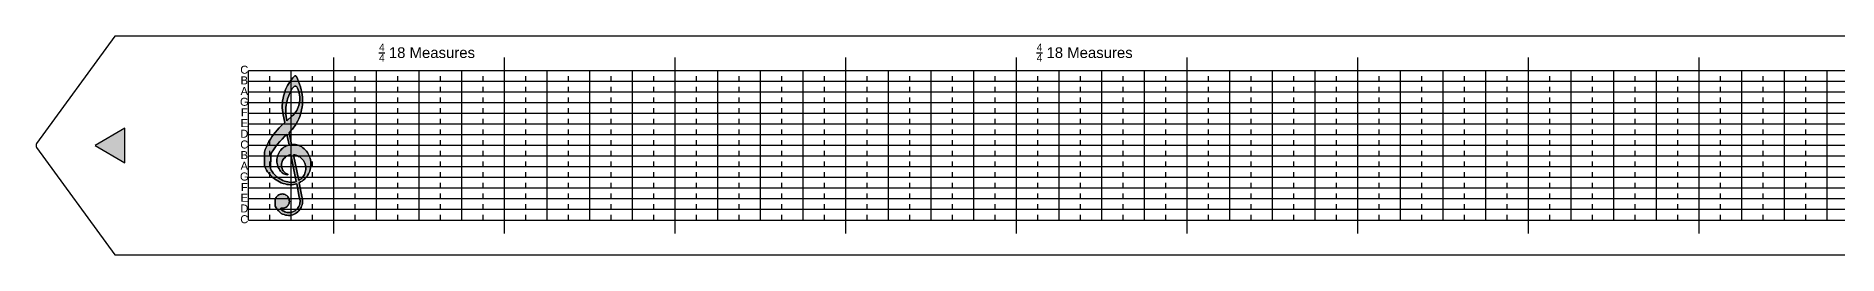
# Model space of a CAD drawing. Header units: inches. Extents: x 8.5 to 75.8, y 17.5 to 21.6.
# Drawn here: x 8.52 to 42.3, y 17.5 to 21.6 of the extents above; entities that cross this region are included whole.
import ezdxf

# ---------------------------------------------------------------- set-up
doc = ezdxf.new("R2010")
doc.units = ezdxf.units.IN
doc.header["$LTSCALE"] = 0.7
doc.header["$MEASUREMENT"] = 0
doc.linetypes.add('HIDDEN2', pattern=[0.1875, 0.125, -0.0625])
for name, color, linetype in [('8th Notes', 7, 'HIDDEN2'), ('Cleft', 7, 'Continuous'), ('Horizontal Lines', 7, 'Continuous'), ('Labels', 7, 'Continuous'), ('Quarter Notes', 7, 'Continuous')]:
    doc.layers.add(name, color=color, linetype=linetype)
doc.styles.get("Standard").update_dxf_attribs({"font": 'arial.ttf'})

msp = doc.modelspace()

# ---------------------------------------------------------------- hatches: boundary and pattern name
at = {"layer": 'Cleft'}
h = msp.add_hatch(color=256, dxfattribs=at)
h.dxf.hatch_style = 1
h.paths.add_polyline_path([(13.335, 19.57), (13.31, 19.569), (13.266, 19.789), (13.298, 19.822), (13.328, 19.856), (13.355, 19.893), (13.381, 19.93), (13.405, 19.969), (13.426, 20.01), (13.446, 20.051), (13.463, 20.093), (13.477, 20.137), (13.49, 20.181), (13.499, 20.225), (13.507, 20.271), (13.512, 20.316), (13.515, 20.362), (13.515, 20.407), (13.512, 20.453), (13.507, 20.498), (13.5, 20.543), (13.489, 20.595), (13.475, 20.647), (13.46, 20.697), (13.442, 20.747), (13.422, 20.796), (13.4, 20.844), (13.396, 20.85), (13.39, 20.855), (13.384, 20.857), (13.377, 20.857), (13.371, 20.854), (13.365, 20.85), (13.336, 20.818), (13.308, 20.784), (13.282, 20.749), (13.258, 20.713), (13.236, 20.675), (13.217, 20.636), (13.199, 20.596), (13.183, 20.556), (13.17, 20.514), (13.159, 20.472), (13.15, 20.429), (13.143, 20.386), (13.138, 20.343), (13.137, 20.299), (13.137, 20.255), (13.14, 20.212), (13.145, 20.169), (13.152, 20.126), (13.181, 19.978), (13.116, 19.917), (13.078, 19.88), (13.041, 19.84), (13.007, 19.799), (12.974, 19.757), (12.942, 19.713), (12.913, 19.668), (12.886, 19.622), (12.861, 19.574), (12.839, 19.526), (12.818, 19.476), (12.8, 19.425), (12.8, 19.169), (12.823, 19.123), (12.841, 19.09), (12.862, 19.059), (12.884, 19.029), (12.908, 19.001), (12.933, 18.974), (12.961, 18.949), (12.99, 18.926), (13.02, 18.905), (13.052, 18.885), (13.084, 18.868), (13.118, 18.853), (13.153, 18.84), (13.189, 18.829), (13.219, 18.822), (13.25, 18.818), (13.282, 18.816), (13.313, 18.816), (13.344, 18.82), (13.375, 18.826), (13.406, 18.834), (13.455, 18.582), (13.462, 18.561), (13.467, 18.539), (13.47, 18.517), (13.47, 18.495), (13.468, 18.473), (13.464, 18.452), (13.457, 18.43), (13.448, 18.41), (13.437, 18.391), (13.424, 18.372), (13.409, 18.356), (13.393, 18.341), (13.375, 18.328), (13.356, 18.317), (13.336, 18.307), (13.315, 18.301), (13.293, 18.296), (13.271, 18.294), (13.249, 18.294), (13.227, 18.296), (13.205, 18.301), (13.184, 18.308), (13.164, 18.317), (13.145, 18.328), (13.127, 18.341), (13.111, 18.357), (13.111, 18.375), (13.128, 18.373), (13.146, 18.373), (13.164, 18.376), (13.18, 18.381), (13.197, 18.388), (13.212, 18.397), (13.226, 18.409), (13.238, 18.421), (13.248, 18.436), (13.257, 18.452), (13.263, 18.468), (13.267, 18.485), (13.269, 18.503), (13.268, 18.521), (13.265, 18.538), (13.26, 18.555), (13.252, 18.571), (13.243, 18.586), (13.232, 18.6), (13.219, 18.612), (13.204, 18.622), (13.188, 18.63), (13.172, 18.637), (13.154, 18.64), (13.137, 18.642), (13.119, 18.641), (13.102, 18.638), (13.085, 18.632), (13.069, 18.624), (13.054, 18.615), (13.041, 18.603), (13.029, 18.59), (13.019, 18.575), (13.011, 18.559), (13.005, 18.543), (13.002, 18.525), (13, 18.507), (13, 18.415), (13.02, 18.384), (13.041, 18.355), (13.065, 18.327), (13.09, 18.301), (13.117, 18.276), (13.143, 18.264), (13.169, 18.255), (13.197, 18.248), (13.224, 18.243), (13.252, 18.24), (13.281, 18.24), (13.309, 18.243), (13.334, 18.251), (13.359, 18.262), (13.382, 18.274), (13.404, 18.289), (13.425, 18.306), (13.444, 18.324), (13.46, 18.345), (13.475, 18.367), (13.488, 18.39), (13.499, 18.414), (13.507, 18.44), (13.513, 18.466), (13.516, 18.492), (13.517, 18.519), (13.516, 18.545), (13.511, 18.571), (13.504, 18.597), (13.454, 18.853), (13.48, 18.867), (13.506, 18.883), (13.53, 18.901), (13.553, 18.921), (13.574, 18.943), (13.594, 18.966), (13.611, 18.991), (13.627, 19.017), (13.64, 19.044), (13.651, 19.072), (13.66, 19.101), (13.667, 19.131), (13.672, 19.161), (13.674, 19.191), (13.673, 19.222), (13.67, 19.252), (13.665, 19.282), (13.658, 19.311), (13.648, 19.34), (13.636, 19.368), (13.622, 19.395), (13.606, 19.42), (13.587, 19.445), (13.567, 19.468), (13.545, 19.489), (13.522, 19.508), (13.502, 19.522), (13.48, 19.535), (13.457, 19.546), (13.434, 19.555), (13.41, 19.561), (13.385, 19.566), (13.36, 19.569)])
h.paths.add_polyline_path([(13.349, 19.376), (13.373, 19.373), (13.397, 19.366), (13.42, 19.358), (13.442, 19.347), (13.464, 19.335), (13.484, 19.32), (13.502, 19.303), (13.518, 19.285), (13.533, 19.266), (13.546, 19.245), (13.557, 19.222), (13.565, 19.199), (13.572, 19.175), (13.576, 19.151), (13.577, 19.126), (13.577, 19.101), (13.574, 19.077), (13.568, 19.053), (13.56, 19.029), (13.55, 19.007), (13.538, 18.986), (13.524, 18.965), (13.507, 18.945), (13.488, 18.927), (13.467, 18.91), (13.445, 18.896)], flags=16)
h.paths.add_polyline_path([(13.299, 19.376), (13.398, 18.874), (13.372, 18.866), (13.346, 18.861), (13.319, 18.859), (13.292, 18.859), (13.266, 18.862), (13.24, 18.867), (13.208, 18.875), (13.176, 18.884), (13.146, 18.896), (13.117, 18.91), (13.088, 18.926), (13.061, 18.944), (13.035, 18.964), (13.01, 18.986), (12.988, 19.009), (12.966, 19.034), (12.947, 19.06), (12.929, 19.088), (12.914, 19.117), (12.922, 19.359), (12.928, 19.405), (12.972, 19.47), (13.008, 19.522), (13.047, 19.573), (13.088, 19.622), (13.132, 19.67), (13.177, 19.716), (13.224, 19.759), (13.263, 19.561), (13.237, 19.553), (13.212, 19.543), (13.188, 19.531), (13.166, 19.517), (13.145, 19.501), (13.124, 19.483), (13.106, 19.463), (13.09, 19.442), (13.075, 19.42), (13.063, 19.396), (13.052, 19.371), (13.045, 19.346), (13.038, 19.32), (13.035, 19.293), (13.034, 19.267), (13.035, 19.24), (13.038, 19.213), (13.044, 19.187), (13.052, 19.162), (13.062, 19.137), (13.075, 19.113), (13.089, 19.091), (13.105, 19.07), (13.123, 19.05), (13.137, 19.038), (13.152, 19.027), (13.168, 19.019), (13.185, 19.012), (13.203, 19.007), (13.221, 19.004), (13.239, 19.003), (13.239, 19.015), (13.218, 19.019), (13.206, 19.024), (13.198, 19.029), (13.181, 19.043), (13.166, 19.06), (13.154, 19.077), (13.142, 19.097), (13.134, 19.117), (13.127, 19.138), (13.124, 19.16), (13.122, 19.183), (13.123, 19.205), (13.127, 19.226), (13.133, 19.248), (13.142, 19.268), (13.153, 19.288), (13.166, 19.305), (13.181, 19.322), (13.197, 19.336), (13.216, 19.349), (13.235, 19.359), (13.256, 19.367), (13.277, 19.373)], flags=16)
h.paths.add_polyline_path([(13.223, 20.013), (13.215, 20.054), (13.208, 20.096), (13.204, 20.138), (13.203, 20.179), (13.203, 20.221), (13.205, 20.263), (13.21, 20.305), (13.217, 20.346), (13.226, 20.387), (13.237, 20.427), (13.25, 20.467), (13.265, 20.506), (13.283, 20.544), (13.302, 20.581), (13.323, 20.617), (13.36, 20.657), (13.373, 20.663), (13.389, 20.663), (13.404, 20.654), (13.422, 20.621), (13.435, 20.591), (13.446, 20.56), (13.455, 20.528), (13.461, 20.495), (13.465, 20.462), (13.466, 20.429), (13.465, 20.396), (13.461, 20.362), (13.455, 20.33), (13.446, 20.298), (13.435, 20.266), (13.422, 20.236), (13.406, 20.207), (13.388, 20.178), (13.368, 20.152), (13.346, 20.127), (13.323, 20.103)], flags=16)
at = {"layer": 'Labels'}
h = msp.add_hatch(color=256, dxfattribs=at)
h.dxf.hatch_style = 1
h.paths.add_polyline_path([(10.187, 19.873), (9.627, 19.55), (10.187, 19.227)])

# ---------------------------------------------------------------- linework, layer by layer
for p, q in [((10, 21.6), (8.53, 19.59)), ((75.8, 21.6), (10, 21.6)), ((8.53, 19.51), (10, 17.5)), ((10, 17.5), (75.8, 17.5))]:
    msp.add_line(p, q)
msp.add_arc((8.609, 19.55), 0.0889, 153, 207)
at = {"layer": '8th Notes'}
for p, q in [((12.9, 18.15), (12.9, 20.95)), ((13.7, 18.15), (13.7, 20.95)), ((14.5, 18.15), (14.5, 20.95)), ((15.3, 18.15), (15.3, 20.95)), ((16.1, 18.15), (16.1, 20.95)), ((16.9, 18.15), (16.9, 20.95)), ((17.7, 18.15), (17.7, 20.95)), ((18.5, 18.15), (18.5, 20.95)), ((19.3, 18.15), (19.3, 20.95)), ((20.1, 18.15), (20.1, 20.95)), ((20.9, 18.15), (20.9, 20.95)), ((21.7, 18.15), (21.7, 20.95)), ((22.5, 18.15), (22.5, 20.95)), ((23.3, 18.15), (23.3, 20.95)), ((24.1, 18.15), (24.1, 20.95)), ((24.9, 18.15), (24.9, 20.95)), ((25.7, 18.15), (25.7, 20.95)), ((26.5, 18.15), (26.5, 20.95)), ((27.3, 18.15), (27.3, 20.95)), ((28.1, 18.15), (28.1, 20.95)), ((28.1, 18.15), (28.1, 20.95)), ((28.9, 18.15), (28.9, 20.95)), ((29.7, 18.15), (29.7, 20.95)), ((30.5, 18.15), (30.5, 20.95)), ((31.3, 18.15), (31.3, 20.95)), ((32.1, 18.15), (32.1, 20.95)), ((32.9, 18.15), (32.9, 20.95)), ((33.7, 18.15), (33.7, 20.95)), ((34.5, 18.15), (34.5, 20.95)), ((35.3, 18.15), (35.3, 20.95)), ((36.1, 18.15), (36.1, 20.95)), ((36.9, 18.15), (36.9, 20.95)), ((37.7, 18.15), (37.7, 20.95)), ((38.5, 18.15), (38.5, 20.95)), ((39.3, 18.15), (39.3, 20.95)), ((40.1, 18.15), (40.1, 20.95)), ((40.9, 18.15), (40.9, 20.95)), ((41.7, 18.15), (41.7, 20.95))]:
    msp.add_line(p, q, dxfattribs=at)
at = {"layer": 'Cleft', "flags": 128}
for points in [[(13.4, 20.844), (13.396, 20.85), (13.39, 20.855), (13.384, 20.857), (13.377, 20.857), (13.371, 20.854), (13.365, 20.85), (13.336, 20.818), (13.308, 20.784), (13.282, 20.749), (13.258, 20.713), (13.236, 20.675), (13.217, 20.636), (13.199, 20.596), (13.183, 20.556), (13.17, 20.514), (13.159, 20.472), (13.15, 20.429), (13.143, 20.386), (13.138, 20.343), (13.137, 20.299), (13.137, 20.255), (13.14, 20.212), (13.145, 20.169), (13.152, 20.126), (13.181, 19.978), (13.116, 19.917), (13.078, 19.88), (13.041, 19.84), (13.007, 19.799), (12.974, 19.757), (12.942, 19.713), (12.913, 19.668), (12.886, 19.622), (12.861, 19.574), (12.839, 19.526), (12.818, 19.476), (12.8, 19.425), (12.8, 19.169), (12.823, 19.123), (12.841, 19.09), (12.862, 19.059), (12.884, 19.029), (12.908, 19.001), (12.933, 18.974), (12.961, 18.949), (12.99, 18.926), (13.02, 18.905), (13.052, 18.885), (13.084, 18.868), (13.118, 18.853), (13.153, 18.84), (13.189, 18.829), (13.219, 18.822), (13.25, 18.818), (13.282, 18.816), (13.313, 18.816), (13.344, 18.82), (13.375, 18.826), (13.406, 18.834), (13.455, 18.582), (13.406, 18.834), (13.375, 18.826), (13.344, 18.82), (13.313, 18.816), (13.282, 18.816), (13.25, 18.818), (13.219, 18.822), (13.189, 18.829), (13.153, 18.84), (13.118, 18.853), (13.084, 18.868), (13.052, 18.885), (13.02, 18.905), (12.99, 18.926), (12.961, 18.949), (12.933, 18.974), (12.908, 19.001), (12.884, 19.029), (12.862, 19.059), (12.841, 19.09), (12.823, 19.123), (12.8, 19.169), (12.8, 19.425), (12.818, 19.476), (12.839, 19.526), (12.861, 19.574), (12.886, 19.622), (12.913, 19.668), (12.942, 19.713), (12.974, 19.757), (13.007, 19.799), (13.041, 19.84), (13.078, 19.88), (13.116, 19.917), (13.181, 19.978), (13.152, 20.126), (13.145, 20.169), (13.14, 20.212), (13.137, 20.255), (13.137, 20.299), (13.138, 20.343), (13.143, 20.386), (13.15, 20.429), (13.159, 20.472), (13.17, 20.514), (13.183, 20.556), (13.199, 20.596), (13.217, 20.636), (13.236, 20.675), (13.258, 20.713), (13.282, 20.749), (13.308, 20.784), (13.336, 20.818), (13.365, 20.85), (13.371, 20.854), (13.377, 20.857), (13.384, 20.857), (13.39, 20.855), (13.396, 20.85), (13.4, 20.844), (13.422, 20.796), (13.442, 20.747), (13.46, 20.697), (13.475, 20.647), (13.489, 20.595), (13.5, 20.543), (13.507, 20.498), (13.512, 20.453), (13.515, 20.407), (13.515, 20.362), (13.512, 20.316), (13.507, 20.271), (13.499, 20.225), (13.49, 20.181), (13.477, 20.137), (13.463, 20.093), (13.446, 20.051), (13.426, 20.01), (13.405, 19.969), (13.381, 19.93), (13.355, 19.893), (13.328, 19.856), (13.298, 19.822), (13.266, 19.789), (13.31, 19.569), (13.335, 19.57), (13.36, 19.569), (13.385, 19.566), (13.41, 19.561), (13.434, 19.555), (13.457, 19.546), (13.48, 19.535), (13.502, 19.522), (13.522, 19.508), (13.545, 19.489), (13.567, 19.468), (13.587, 19.445), (13.606, 19.42), (13.622, 19.395), (13.636, 19.368), (13.648, 19.34), (13.658, 19.311), (13.665, 19.282), (13.67, 19.252), (13.673, 19.222), (13.674, 19.191), (13.672, 19.161), (13.667, 19.131), (13.66, 19.101), (13.651, 19.072), (13.64, 19.044), (13.627, 19.017), (13.611, 18.991), (13.594, 18.966), (13.574, 18.943), (13.553, 18.921), (13.53, 18.901), (13.506, 18.883), (13.48, 18.867), (13.454, 18.853), (13.504, 18.597), (13.511, 18.571), (13.516, 18.545), (13.517, 18.519), (13.516, 18.492), (13.513, 18.466), (13.507, 18.44), (13.499, 18.414), (13.488, 18.39), (13.475, 18.367), (13.46, 18.345), (13.444, 18.324), (13.425, 18.306), (13.404, 18.289), (13.382, 18.274), (13.359, 18.262), (13.334, 18.251), (13.309, 18.243), (13.281, 18.24), (13.252, 18.24), (13.224, 18.243), (13.197, 18.248), (13.169, 18.255), (13.143, 18.264), (13.117, 18.276), (13.09, 18.301), (13.065, 18.327), (13.041, 18.355), (13.02, 18.384), (13, 18.415), (13, 18.507), (13.002, 18.525), (13.005, 18.543), (13.011, 18.559), (13.019, 18.575), (13.029, 18.59), (13.041, 18.603), (13.054, 18.615), (13.069, 18.624), (13.085, 18.632), (13.102, 18.638), (13.119, 18.641), (13.137, 18.642), (13.154, 18.64), (13.172, 18.637), (13.188, 18.63), (13.204, 18.622), (13.219, 18.612), (13.232, 18.6), (13.243, 18.586), (13.252, 18.571), (13.26, 18.555), (13.265, 18.538), (13.268, 18.521), (13.269, 18.503), (13.267, 18.485), (13.263, 18.468), (13.257, 18.452), (13.248, 18.436), (13.238, 18.421), (13.226, 18.409), (13.212, 18.397), (13.197, 18.388), (13.18, 18.381), (13.164, 18.376), (13.146, 18.373), (13.128, 18.373), (13.111, 18.375), (13.111, 18.357), (13.127, 18.341), (13.145, 18.328), (13.164, 18.317), (13.184, 18.308), (13.205, 18.301), (13.227, 18.296), (13.249, 18.294), (13.271, 18.294), (13.293, 18.296), (13.315, 18.301), (13.336, 18.307), (13.356, 18.317), (13.375, 18.328), (13.393, 18.341), (13.409, 18.356), (13.424, 18.372), (13.437, 18.391), (13.448, 18.41), (13.457, 18.43), (13.464, 18.452), (13.468, 18.473), (13.47, 18.495), (13.47, 18.517), (13.467, 18.539), (13.462, 18.561), (13.455, 18.582), (13.462, 18.561), (13.467, 18.539), (13.47, 18.517), (13.47, 18.495), (13.468, 18.473), (13.464, 18.452), (13.457, 18.43), (13.448, 18.41), (13.437, 18.391), (13.424, 18.372), (13.409, 18.356), (13.393, 18.341), (13.375, 18.328), (13.356, 18.317), (13.336, 18.307), (13.315, 18.301), (13.293, 18.296), (13.271, 18.294), (13.249, 18.294), (13.227, 18.296), (13.205, 18.301), (13.184, 18.308), (13.164, 18.317), (13.145, 18.328), (13.127, 18.341), (13.111, 18.357), (13.111, 18.375), (13.128, 18.373), (13.146, 18.373), (13.164, 18.376), (13.18, 18.381), (13.197, 18.388), (13.212, 18.397), (13.226, 18.409), (13.238, 18.421), (13.248, 18.436), (13.257, 18.452), (13.263, 18.468), (13.267, 18.485), (13.269, 18.503), (13.268, 18.521), (13.265, 18.538), (13.26, 18.555), (13.252, 18.571), (13.243, 18.586), (13.232, 18.6), (13.219, 18.612), (13.204, 18.622), (13.188, 18.63), (13.172, 18.637), (13.154, 18.64), (13.137, 18.642), (13.119, 18.641), (13.102, 18.638), (13.085, 18.632), (13.069, 18.624), (13.054, 18.615), (13.041, 18.603), (13.029, 18.59), (13.019, 18.575), (13.011, 18.559), (13.005, 18.543), (13.002, 18.525), (13, 18.507), (13, 18.415), (13.02, 18.384), (13.041, 18.355), (13.065, 18.327), (13.09, 18.301), (13.117, 18.276), (13.143, 18.264), (13.169, 18.255), (13.197, 18.248), (13.224, 18.243), (13.252, 18.24), (13.281, 18.24), (13.309, 18.243), (13.334, 18.251), (13.359, 18.262), (13.382, 18.274), (13.404, 18.289), (13.425, 18.306), (13.444, 18.324), (13.46, 18.345), (13.475, 18.367), (13.488, 18.39), (13.499, 18.414), (13.507, 18.44), (13.513, 18.466), (13.516, 18.492), (13.517, 18.519), (13.516, 18.545), (13.511, 18.571), (13.504, 18.597), (13.454, 18.853), (13.48, 18.867), (13.506, 18.883), (13.53, 18.901), (13.553, 18.921), (13.574, 18.943), (13.594, 18.966), (13.611, 18.991), (13.627, 19.017), (13.64, 19.044), (13.651, 19.072), (13.66, 19.101), (13.667, 19.131), (13.672, 19.161), (13.674, 19.191), (13.673, 19.222), (13.67, 19.252), (13.665, 19.282), (13.658, 19.311), (13.648, 19.34), (13.636, 19.368), (13.622, 19.395), (13.606, 19.42), (13.587, 19.445), (13.567, 19.468), (13.545, 19.489), (13.522, 19.508), (13.502, 19.522), (13.48, 19.535), (13.457, 19.546), (13.434, 19.555), (13.41, 19.561), (13.385, 19.566), (13.36, 19.569), (13.335, 19.57), (13.31, 19.569), (13.266, 19.789), (13.298, 19.822), (13.328, 19.856), (13.355, 19.893), (13.381, 19.93), (13.405, 19.969), (13.426, 20.01), (13.446, 20.051), (13.463, 20.093), (13.477, 20.137), (13.49, 20.181), (13.499, 20.225), (13.507, 20.271), (13.512, 20.316), (13.515, 20.362), (13.515, 20.407), (13.512, 20.453), (13.507, 20.498), (13.5, 20.543), (13.489, 20.595), (13.475, 20.647), (13.46, 20.697), (13.442, 20.747), (13.422, 20.796)], [(13.323, 20.103), (13.346, 20.127), (13.368, 20.152), (13.388, 20.178), (13.406, 20.207), (13.422, 20.236), (13.435, 20.266), (13.446, 20.298), (13.455, 20.33), (13.461, 20.362), (13.465, 20.396), (13.466, 20.429), (13.465, 20.462), (13.461, 20.495), (13.455, 20.528), (13.446, 20.56), (13.435, 20.591), (13.422, 20.621), (13.406, 20.651), (13.4, 20.657), (13.393, 20.661), (13.385, 20.663), (13.377, 20.663), (13.369, 20.661), (13.361, 20.657), (13.355, 20.652), (13.323, 20.617), (13.302, 20.581), (13.283, 20.544), (13.265, 20.506), (13.25, 20.467), (13.237, 20.427), (13.226, 20.387), (13.217, 20.346), (13.21, 20.305), (13.205, 20.263), (13.203, 20.221), (13.203, 20.179), (13.204, 20.138), (13.208, 20.096), (13.215, 20.054), (13.223, 20.013)], [(13.323, 20.103), (13.223, 20.013), (13.215, 20.054), (13.208, 20.096), (13.204, 20.138), (13.203, 20.179), (13.203, 20.221), (13.205, 20.263), (13.21, 20.305), (13.217, 20.346), (13.226, 20.387), (13.237, 20.427), (13.25, 20.467), (13.265, 20.506), (13.283, 20.544), (13.302, 20.581), (13.323, 20.617), (13.355, 20.652), (13.361, 20.657), (13.369, 20.661), (13.377, 20.663), (13.385, 20.663), (13.393, 20.661), (13.4, 20.657), (13.406, 20.651), (13.422, 20.621), (13.435, 20.591), (13.446, 20.56), (13.455, 20.528), (13.461, 20.495), (13.465, 20.462), (13.466, 20.429), (13.465, 20.396), (13.461, 20.362), (13.455, 20.33), (13.446, 20.298), (13.435, 20.266), (13.422, 20.236), (13.406, 20.207), (13.388, 20.178), (13.368, 20.152), (13.346, 20.127)], [(12.972, 19.47), (13.008, 19.522), (13.047, 19.573), (13.088, 19.622), (13.132, 19.67), (13.177, 19.716), (13.224, 19.759), (13.177, 19.716), (13.132, 19.67), (13.088, 19.622), (13.047, 19.573), (13.008, 19.522)], [(13.263, 19.561), (13.237, 19.553), (13.212, 19.543), (13.188, 19.531), (13.166, 19.517), (13.145, 19.501), (13.124, 19.483), (13.106, 19.463), (13.09, 19.442), (13.075, 19.42), (13.063, 19.396), (13.052, 19.371), (13.045, 19.346), (13.038, 19.32), (13.035, 19.293), (13.034, 19.267), (13.035, 19.24), (13.038, 19.213), (13.044, 19.187), (13.052, 19.162), (13.062, 19.137), (13.075, 19.113), (13.089, 19.091), (13.105, 19.07), (13.123, 19.05), (13.137, 19.038), (13.152, 19.027), (13.168, 19.019), (13.185, 19.012), (13.203, 19.007), (13.221, 19.004), (13.239, 19.003), (13.239, 19.015), (13.224, 19.018), (13.239, 19.015), (13.239, 19.003), (13.221, 19.004), (13.203, 19.007), (13.185, 19.012), (13.168, 19.019), (13.152, 19.027), (13.137, 19.038), (13.123, 19.05), (13.105, 19.07), (13.089, 19.091), (13.075, 19.113), (13.062, 19.137), (13.052, 19.162), (13.044, 19.187), (13.038, 19.213), (13.035, 19.24), (13.034, 19.267), (13.035, 19.293), (13.038, 19.32), (13.045, 19.346), (13.052, 19.371), (13.063, 19.396), (13.075, 19.42), (13.09, 19.442), (13.106, 19.463), (13.124, 19.483), (13.145, 19.501), (13.166, 19.517), (13.188, 19.531), (13.212, 19.543), (13.237, 19.553), (13.263, 19.561), (13.224, 19.759)], [(12.972, 19.47), (12.928, 19.405), (12.922, 19.359), (12.914, 19.117), (12.929, 19.088), (12.947, 19.06), (12.966, 19.034), (12.988, 19.009), (13.01, 18.986), (13.035, 18.964), (13.061, 18.944), (13.088, 18.926), (13.117, 18.91), (13.146, 18.896), (13.176, 18.884), (13.208, 18.875), (13.24, 18.867), (13.266, 18.862), (13.292, 18.859), (13.319, 18.859), (13.346, 18.861), (13.372, 18.866), (13.398, 18.874), (13.299, 19.376), (13.277, 19.373), (13.256, 19.367), (13.235, 19.359), (13.216, 19.349), (13.197, 19.336), (13.181, 19.322), (13.166, 19.305), (13.153, 19.288), (13.142, 19.268), (13.133, 19.248), (13.127, 19.226), (13.123, 19.205), (13.122, 19.183), (13.124, 19.16), (13.127, 19.138), (13.134, 19.117), (13.142, 19.097), (13.154, 19.077), (13.166, 19.06), (13.181, 19.043), (13.198, 19.029), (13.181, 19.043), (13.166, 19.06), (13.154, 19.077), (13.142, 19.097), (13.134, 19.117), (13.127, 19.138), (13.124, 19.16), (13.122, 19.183), (13.123, 19.205), (13.127, 19.226), (13.133, 19.248), (13.142, 19.268), (13.153, 19.288), (13.166, 19.305), (13.181, 19.322), (13.197, 19.336), (13.216, 19.349), (13.235, 19.359), (13.256, 19.367), (13.277, 19.373), (13.299, 19.376), (13.398, 18.874), (13.372, 18.866), (13.346, 18.861), (13.319, 18.859), (13.292, 18.859), (13.266, 18.862), (13.24, 18.867), (13.208, 18.875), (13.176, 18.884), (13.146, 18.896), (13.117, 18.91), (13.088, 18.926), (13.061, 18.944), (13.035, 18.964), (13.01, 18.986), (12.988, 19.009), (12.966, 19.034), (12.947, 19.06), (12.929, 19.088), (12.914, 19.117), (12.922, 19.359), (12.928, 19.405)], [(13.349, 19.376), (13.445, 18.896), (13.349, 19.376), (13.373, 19.373), (13.397, 19.366), (13.42, 19.358), (13.442, 19.347), (13.464, 19.335), (13.484, 19.32), (13.502, 19.303), (13.518, 19.285), (13.533, 19.266), (13.546, 19.245), (13.557, 19.222), (13.565, 19.199), (13.572, 19.175), (13.576, 19.151), (13.577, 19.126), (13.577, 19.101), (13.574, 19.077), (13.568, 19.053), (13.56, 19.029), (13.55, 19.007), (13.538, 18.986), (13.524, 18.965), (13.538, 18.986), (13.55, 19.007), (13.56, 19.029), (13.568, 19.053), (13.574, 19.077), (13.577, 19.101), (13.577, 19.126), (13.576, 19.151), (13.572, 19.175), (13.565, 19.199), (13.557, 19.222), (13.546, 19.245), (13.533, 19.266), (13.518, 19.285), (13.502, 19.303), (13.484, 19.32), (13.464, 19.335), (13.442, 19.347), (13.42, 19.358), (13.397, 19.366), (13.373, 19.373)], [(13.224, 19.018), (13.215, 19.02), (13.206, 19.024), (13.198, 19.029), (13.206, 19.024), (13.215, 19.02)], [(13.524, 18.965), (13.507, 18.945), (13.488, 18.927), (13.467, 18.91), (13.445, 18.896), (13.467, 18.91), (13.488, 18.927), (13.507, 18.945)]]:
    msp.add_lwpolyline(points, close=True, dxfattribs=at)
at = {"layer": 'Horizontal Lines'}
for p, q in [((12.5, 18.15), (12.5, 20.95)), ((73.3, 20.95), (12.5, 20.95)), ((22.9, 18.15), (22.9, 20.95)), ((24.5, 18.15), (24.5, 20.95)), ((25.3, 18.15), (25.3, 20.95)), ((26.1, 18.15), (26.1, 20.95)), ((27.7, 18.15), (27.7, 20.95)), ((28.5, 18.15), (28.5, 20.95)), ((29.3, 18.15), (29.3, 20.95)), ((30.9, 18.15), (30.9, 20.95)), ((31.7, 18.15), (31.7, 20.95)), ((32.5, 18.15), (32.5, 20.95)), ((34.1, 18.15), (34.1, 20.95)), ((34.9, 18.15), (34.9, 20.95)), ((35.7, 18.15), (35.7, 20.95)), ((37.3, 18.15), (37.3, 20.95)), ((38.1, 18.15), (38.1, 20.95)), ((38.9, 18.15), (38.9, 20.95)), ((40.5, 18.15), (40.5, 20.95)), ((41.3, 18.15), (41.3, 20.95)), ((42.1, 18.15), (42.1, 20.95)), ((73.3, 20.75), (12.5, 20.75)), ((73.3, 20.55), (12.5, 20.55)), ((73.3, 20.35), (12.5, 20.35)), ((73.3, 20.15), (12.5, 20.15)), ((73.3, 19.95), (12.5, 19.95)), ((73.3, 19.75), (12.5, 19.75)), ((73.3, 19.55), (12.5, 19.55)), ((73.3, 19.35), (12.5, 19.35)), ((73.3, 19.15), (12.5, 19.15)), ((73.3, 18.95), (12.5, 18.95)), ((73.3, 18.75), (12.5, 18.75)), ((73.3, 18.55), (12.5, 18.55)), ((73.3, 18.35), (12.5, 18.35)), ((12.5, 18.15), (73.3, 18.15))]:
    msp.add_line(p, q, dxfattribs=at)
at = {"layer": 'Labels'}
msp.add_lwpolyline([(10.187, 19.873), (9.627, 19.55), (10.187, 19.227)], close=True, dxfattribs=at)
at = {"layer": 'Quarter Notes'}
for p, q in [((13.3, 18.15), (13.3, 20.95)), ((14.1, 17.9), (14.1, 21.2)), ((14.9, 18.15), (14.9, 20.95)), ((15.7, 18.15), (15.7, 20.95)), ((16.5, 18.15), (16.5, 20.95)), ((17.3, 17.9), (17.3, 21.2)), ((18.1, 18.15), (18.1, 20.95)), ((18.9, 18.15), (18.9, 20.95)), ((19.7, 18.15), (19.7, 20.95)), ((20.5, 17.9), (20.5, 21.2)), ((21.3, 18.15), (21.3, 20.95)), ((22.1, 18.15), (22.1, 20.95)), ((23.7, 17.9), (23.7, 21.2)), ((26.9, 17.9), (26.9, 21.2)), ((30.1, 17.9), (30.1, 21.2)), ((33.3, 17.9), (33.3, 21.2)), ((36.5, 17.9), (36.5, 21.2)), ((39.7, 17.9), (39.7, 21.2))]:
    msp.add_line(p, q, dxfattribs=at)

# ---------------------------------------------------------------- texts
at = {"layer": 'Labels'}
for s, width, insert, char_height, attachment_point in [('\\A1;{\\H0.7x;\\S4/4;} 18 Measures', 1.91745, (14.948, 21.457), 0.2, 1), ('\\A1;{\\H0.7x;\\S4/4;} 18 Measures', 1.91745, (27.277, 21.457), 0.2, 1), ('C', 0.15, (12.424, 20.968), 0.15, 5), ('A', 0.15, (12.424, 20.57), 0.15, 5), ('B', 0.15, (12.424, 20.77), 0.15, 5), ('G', 0.15, (12.424, 20.368), 0.15, 5), ('E', 0.15, (12.424, 19.97), 0.15, 5), ('F', 0.15, (12.424, 20.17), 0.15, 5), ('C', 0.15, (12.424, 19.568), 0.15, 5), ('D', 0.15, (12.424, 19.77), 0.15, 5), ('B', 0.15, (12.424, 19.37), 0.15, 5), ('G', 0.15, (12.424, 18.968), 0.15, 5), ('A', 0.15, (12.424, 19.17), 0.15, 5), ('E', 0.15, (12.424, 18.57), 0.15, 5), ('F', 0.15, (12.424, 18.77), 0.15, 5), ('C', 0.15, (12.424, 18.168), 0.15, 5), ('D', 0.15, (12.424, 18.37), 0.15, 5)]:
    msp.add_mtext_dynamic_manual_height_columns(s, width=width, gutter_width=1, heights=[0], dxfattribs=dict(at, insert=insert, char_height=char_height, attachment_point=attachment_point))

doc.saveas('drawing.dxf')
